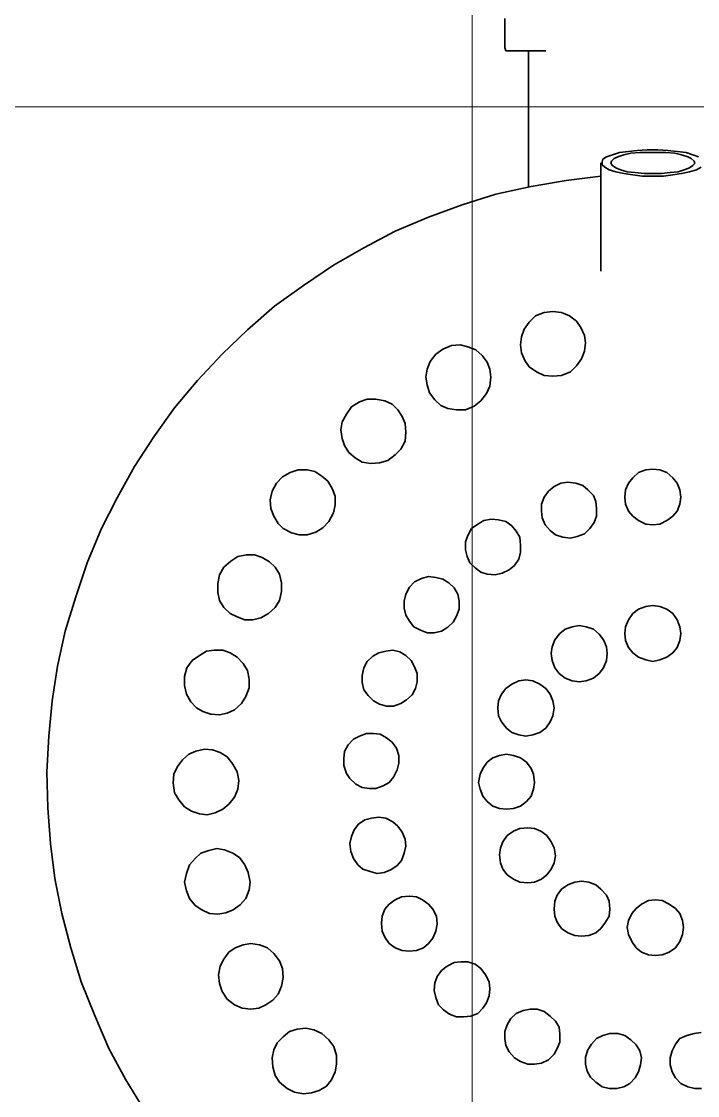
# Model space of a CAD drawing. Extents: x 3377 to 3790, y 1673 to 1846.
# Drawn here: x 3558.5213 to 3558.594, y 1691.1385 to 1691.254 of the extents above; entities that cross this region are included whole.
import ezdxf

# ---------------------------------------------------------------- set-up
doc = ezdxf.new("R2010")
doc.units = 0
doc.header["$LTSCALE"] = 2
doc.layers.add('. hachura', color=8, linetype='Continuous', lineweight=0)
doc.layers.add('A-PARED', color=4, linetype='Continuous')
doc.layers.add('Layer 1', color=7, linetype='Continuous')

# ---------------------------------------------------------------- blocks, each defined once
blk = doc.blocks.new('A$C65ee73db')
at = {"layer": 'Layer 1', "color": 8, "lineweight": 35}
for points in [[(0.00846, 0.40421), (0.01042, 0.40742)], [(0.02579, 0.40515), (0.02661, 0.40554)], [(0.02661, 0.40554), (0.02755, 0.4057)], [(0.02755, 0.4057), (0.02841, 0.40562)], [(0.02841, 0.40562), (0.02924, 0.40535)], [(0.02453, 0.40374), (0.025, 0.40448)], [(0.025, 0.40448), (0.02579, 0.40515)], [(0.02924, 0.40535), (0.03002, 0.40488)], [(0.03002, 0.40488), (0.03057, 0.40421)], [(0.05841, 0.40393), (0.05899, 0.40448)], [(0.05899, 0.40448), (0.05966, 0.40495)], [(0.05966, 0.40495), (0.06041, 0.40515)], [(0.06041, 0.40515), (0.06123, 0.40515)], [(0.06123, 0.40515), (0.06201, 0.40495)], [(0.06201, 0.40495), (0.06264, 0.4046)], [(0.06264, 0.4046), (0.06323, 0.40401)], [(0.06754, 0.40401), (0.06813, 0.4046)], [(0.06813, 0.4046), (0.06887, 0.40495)], [(0.06887, 0.40495), (0.06962, 0.40515)], [(0.06962, 0.40515), (0.07036, 0.40515)], [(0.00665, 0.40084), (0.00846, 0.40421)], [(0.02426, 0.4028), (0.02453, 0.40374)], [(0.03057, 0.40421), (0.03096, 0.40335)], [(0.03096, 0.40335), (0.03112, 0.40252)], [(0.05786, 0.40252), (0.05805, 0.40327)], [(0.05805, 0.40327), (0.05841, 0.40393)], [(0.06323, 0.40401), (0.06358, 0.40335)], [(0.06358, 0.40335), (0.06378, 0.4026)], [(0.06699, 0.4026), (0.06719, 0.40335)], [(0.06719, 0.40335), (0.06754, 0.40401)], [(0.02418, 0.40186), (0.02426, 0.4028)], [(0.03112, 0.40252), (0.03112, 0.40158)], [(0.05025, 0.40186), (0.05088, 0.40225)], [(0.05088, 0.40225), (0.05166, 0.40252)], [(0.05166, 0.40252), (0.05241, 0.40252)], [(0.05241, 0.40252), (0.05315, 0.40241)], [(0.05315, 0.40241), (0.0539, 0.40205)], [(0.0539, 0.40205), (0.05449, 0.40146)], [(0.05786, 0.40178), (0.05786, 0.40252)], [(0.06378, 0.4026), (0.06389, 0.40186)], [(0.06699, 0.40186), (0.06699, 0.4026)], [(0.00509, 0.39723), (0.00665, 0.40084)], [(0.02438, 0.40099), (0.02418, 0.40186)], [(0.02473, 0.40025), (0.02438, 0.40099)], [(0.03112, 0.40158), (0.03084, 0.40064)], [(0.04931, 0.40052), (0.04966, 0.40119)], [(0.04966, 0.40119), (0.05025, 0.40186)], [(0.05449, 0.40146), (0.05484, 0.40084)], [(0.05484, 0.40084), (0.05511, 0.40017)], [(0.05813, 0.40099), (0.05786, 0.40178)], [(0.05852, 0.40037), (0.05813, 0.40099)], [(0.0637, 0.40111), (0.06331, 0.40044)], [(0.06389, 0.40186), (0.0637, 0.40111)], [(0.06719, 0.40111), (0.06699, 0.40186)], [(0.06754, 0.40037), (0.06719, 0.40111)], [(0.02539, 0.39958), (0.02473, 0.40025)], [(0.0303, 0.3999), (0.02955, 0.39923)], [(0.03084, 0.40064), (0.0303, 0.3999)], [(0.04919, 0.39978), (0.04931, 0.40052)], [(0.04919, 0.39903), (0.04919, 0.39978)], [(0.05511, 0.40017), (0.05511, 0.39931)], [(0.05907, 0.39978), (0.05852, 0.40037)], [(0.05974, 0.39943), (0.05907, 0.39978)], [(0.06276, 0.3999), (0.06209, 0.39943)], [(0.06331, 0.40044), (0.06276, 0.3999)], [(0.06801, 0.39978), (0.06754, 0.40037)], [(0.06876, 0.39943), (0.06801, 0.39978)], [(0.02606, 0.39903), (0.02539, 0.39958)], [(0.02688, 0.39876), (0.02606, 0.39903)], [(0.02783, 0.39864), (0.02688, 0.39876)], [(0.02869, 0.39884), (0.02783, 0.39864)], [(0.02955, 0.39923), (0.02869, 0.39884)], [(0.04947, 0.39829), (0.04919, 0.39903)], [(0.05503, 0.39856), (0.05464, 0.3979)], [(0.05511, 0.39931), (0.05503, 0.39856)], [(0.06048, 0.39923), (0.05974, 0.39943)], [(0.06135, 0.39923), (0.06048, 0.39923)], [(0.06209, 0.39943), (0.06135, 0.39923)], [(0.06954, 0.39923), (0.06876, 0.39943)], [(0.07029, 0.39911), (0.06954, 0.39923)], [(0.04327, 0.39715), (0.04402, 0.39743)], [(0.04402, 0.39743), (0.04476, 0.39743)], [(0.04476, 0.39743), (0.04555, 0.39735)], [(0.04555, 0.39735), (0.04629, 0.39707)], [(0.04986, 0.39762), (0.04947, 0.39829)], [(0.05041, 0.39707), (0.04986, 0.39762)], [(0.05409, 0.39735), (0.05343, 0.39688)], [(0.05464, 0.3979), (0.05409, 0.39735)], [(0.00368, 0.39366), (0.00509, 0.39723)], [(0.02014, 0.39613), (0.02096, 0.39649)], [(0.02096, 0.39649), (0.02191, 0.3966)], [(0.02191, 0.3966), (0.02277, 0.39649)], [(0.02277, 0.39649), (0.02351, 0.39613)], [(0.04206, 0.39613), (0.04261, 0.39668)], [(0.04261, 0.39668), (0.04327, 0.39715)], [(0.04629, 0.39707), (0.04684, 0.39649)], [(0.04684, 0.39649), (0.04723, 0.39594)], [(0.05119, 0.39676), (0.05041, 0.39707)], [(0.05194, 0.3966), (0.05119, 0.39676)], [(0.05268, 0.3966), (0.05194, 0.3966)], [(0.05343, 0.39688), (0.05268, 0.3966)], [(0.01881, 0.39472), (0.01936, 0.39554)], [(0.01936, 0.39554), (0.02014, 0.39613)], [(0.02351, 0.39613), (0.02426, 0.39566)], [(0.02426, 0.39566), (0.02485, 0.395)], [(0.04159, 0.3946), (0.04178, 0.39535)], [(0.04178, 0.39535), (0.04206, 0.39613)], [(0.04723, 0.39594), (0.04751, 0.39519)], [(0.04751, 0.39519), (0.04759, 0.39441)], [(0.01842, 0.39292), (0.01853, 0.39386)], [(0.01853, 0.39386), (0.01881, 0.39472)], [(0.02485, 0.395), (0.0252, 0.39413)], [(0.0252, 0.39413), (0.02539, 0.39319)], [(0.04167, 0.39378), (0.04159, 0.3946)], [(0.04759, 0.39441), (0.04751, 0.39366)], [(0.00254, 0.39002), (0.00368, 0.39366)], [(0.01861, 0.39198), (0.01842, 0.39292)], [(0.02539, 0.39319), (0.02532, 0.39225)], [(0.04194, 0.39311), (0.04167, 0.39378)], [(0.04241, 0.39245), (0.04194, 0.39311)], [(0.04711, 0.39292), (0.04664, 0.39225)], [(0.04751, 0.39366), (0.04711, 0.39292)], [(0.019, 0.39123), (0.01861, 0.39198)], [(0.02532, 0.39225), (0.025, 0.39143)], [(0.043, 0.39198), (0.04241, 0.39245)], [(0.04374, 0.39158), (0.043, 0.39198)], [(0.04449, 0.39151), (0.04374, 0.39158)], [(0.04602, 0.39178), (0.04523, 0.39151)], [(0.04664, 0.39225), (0.04602, 0.39178)], [(0.01955, 0.39049), (0.019, 0.39123)], [(0.02022, 0.39002), (0.01955, 0.39049)], [(0.02438, 0.39064), (0.02371, 0.39002)], [(0.025, 0.39143), (0.02438, 0.39064)], [(0.04523, 0.39151), (0.04449, 0.39151)], [(0.06331, 0.39002), (0.06389, 0.39049)], [(0.06389, 0.39049), (0.06464, 0.39076)], [(0.06464, 0.39076), (0.06538, 0.39084)], [(0.06538, 0.39084), (0.06613, 0.39076)], [(0.06613, 0.39076), (0.06687, 0.39049)], [(0.06687, 0.39049), (0.06754, 0.39002)], [(0.0016, 0.38633), (0.00254, 0.39002)], [(0.02108, 0.3897), (0.02022, 0.39002)], [(0.02191, 0.38955), (0.02108, 0.3897)], [(0.02285, 0.3897), (0.02191, 0.38955)], [(0.02371, 0.39002), (0.02285, 0.3897)], [(0.03629, 0.38888), (0.03676, 0.38955)], [(0.03676, 0.38955), (0.03743, 0.39002)], [(0.03743, 0.39002), (0.03818, 0.39029)], [(0.03818, 0.39029), (0.03896, 0.39037)], [(0.03896, 0.39037), (0.0397, 0.39029)], [(0.0397, 0.39029), (0.04045, 0.39002)], [(0.04045, 0.39002), (0.041, 0.38955)], [(0.041, 0.38955), (0.04147, 0.38896)], [(0.06248, 0.3886), (0.06284, 0.38935)], [(0.06284, 0.38935), (0.06331, 0.39002)], [(0.06754, 0.39002), (0.06801, 0.38935)], [(0.06801, 0.38935), (0.06829, 0.3886)], [(0.03594, 0.38735), (0.03602, 0.38821)], [(0.03602, 0.38821), (0.03629, 0.38888)], [(0.04147, 0.38896), (0.04178, 0.38821)], [(0.04178, 0.38821), (0.04194, 0.38747)], [(0.05531, 0.38794), (0.05597, 0.38841)], [(0.05597, 0.38841), (0.05672, 0.38868)], [(0.05672, 0.38868), (0.05746, 0.38876)], [(0.05746, 0.38876), (0.05825, 0.38868)], [(0.05825, 0.38868), (0.05899, 0.38841)], [(0.05899, 0.38841), (0.05954, 0.38794)], [(0.06237, 0.38782), (0.06248, 0.3886)], [(0.06829, 0.3886), (0.0684, 0.38782)], [(0.03602, 0.38661), (0.03594, 0.38735)], [(0.04194, 0.38747), (0.04186, 0.38661)], [(0.05456, 0.38661), (0.05484, 0.38727)], [(0.05484, 0.38727), (0.05531, 0.38794)], [(0.05954, 0.38794), (0.06001, 0.38727)], [(0.06001, 0.38727), (0.06041, 0.38661)], [(0.06248, 0.38708), (0.06237, 0.38782)], [(0.06284, 0.38633), (0.06248, 0.38708)], [(0.06829, 0.38708), (0.06801, 0.38633)], [(0.0684, 0.38782), (0.06829, 0.38708)], [(0.00085, 0.38257), (0.0016, 0.38633)], [(0.01591, 0.38547), (0.01665, 0.38594)], [(0.01665, 0.38594), (0.01747, 0.38633)], [(0.01747, 0.38633), (0.01834, 0.38641)], [(0.01834, 0.38641), (0.0192, 0.38625)], [(0.0192, 0.38625), (0.02002, 0.38594)], [(0.02002, 0.38594), (0.02077, 0.38539)], [(0.03629, 0.38586), (0.03602, 0.38661)], [(0.03676, 0.38531), (0.03629, 0.38586)], [(0.04147, 0.38586), (0.041, 0.38531)], [(0.04186, 0.38661), (0.04147, 0.38586)], [(0.05449, 0.38586), (0.05456, 0.38661)], [(0.05456, 0.385), (0.05449, 0.38586)], [(0.06041, 0.38661), (0.06048, 0.38586)], [(0.06048, 0.38586), (0.06041, 0.385)], [(0.06331, 0.38578), (0.06284, 0.38633)], [(0.06389, 0.38531), (0.06331, 0.38578)], [(0.06754, 0.38578), (0.06687, 0.38531)], [(0.06801, 0.38633), (0.06754, 0.38578)], [(0.01497, 0.3839), (0.01532, 0.38472)], [(0.01532, 0.38472), (0.01591, 0.38547)], [(0.02077, 0.38539), (0.02136, 0.38472)], [(0.02136, 0.38472), (0.02171, 0.38378)], [(0.03743, 0.38484), (0.03676, 0.38531)], [(0.0381, 0.38453), (0.03743, 0.38484)], [(0.04037, 0.38484), (0.0397, 0.38453)], [(0.041, 0.38531), (0.04037, 0.38484)], [(0.05484, 0.38437), (0.05456, 0.385)], [(0.06041, 0.385), (0.06013, 0.38437)], [(0.06464, 0.38492), (0.06389, 0.38531)], [(0.06538, 0.38484), (0.06464, 0.38492)], [(0.06613, 0.38492), (0.06538, 0.38484)], [(0.06687, 0.38531), (0.06613, 0.38492)], [(0.01477, 0.38296), (0.01497, 0.3839)], [(0.02171, 0.38378), (0.02183, 0.38296)], [(0.03896, 0.38445), (0.0381, 0.38453)], [(0.0397, 0.38453), (0.03896, 0.38445)], [(0.05531, 0.3837), (0.05484, 0.38437)], [(0.05597, 0.38323), (0.05531, 0.3837)], [(0.05954, 0.3837), (0.05899, 0.38323)], [(0.06013, 0.38437), (0.05954, 0.3837)], [(0.00038, 0.3788), (0.00085, 0.38257)], [(0.01497, 0.38202), (0.01477, 0.38296)], [(0.02183, 0.38296), (0.02163, 0.3819)], [(0.04947, 0.38217), (0.05013, 0.38265)], [(0.05013, 0.38265), (0.0508, 0.38296)], [(0.0508, 0.38296), (0.05166, 0.38304)], [(0.05166, 0.38304), (0.05241, 0.38296)], [(0.05241, 0.38296), (0.05315, 0.38265)], [(0.05315, 0.38265), (0.0537, 0.38217)], [(0.05672, 0.38296), (0.05597, 0.38323)], [(0.05746, 0.38284), (0.05672, 0.38296)], [(0.05825, 0.38296), (0.05746, 0.38284)], [(0.05899, 0.38323), (0.05825, 0.38296)], [(0.01532, 0.38108), (0.01497, 0.38202)], [(0.02163, 0.3819), (0.02124, 0.38108)], [(0.03339, 0.38108), (0.03394, 0.38155)], [(0.03394, 0.38155), (0.03473, 0.38182)], [(0.03473, 0.38182), (0.03547, 0.38202)], [(0.03547, 0.38202), (0.03622, 0.3819)], [(0.03622, 0.3819), (0.03696, 0.38163)], [(0.03696, 0.38163), (0.03763, 0.38116)], [(0.03763, 0.38116), (0.0381, 0.38061)], [(0.04872, 0.38088), (0.049, 0.38155)], [(0.049, 0.38155), (0.04947, 0.38217)], [(0.0537, 0.38217), (0.05417, 0.38155)], [(0.05417, 0.38155), (0.05449, 0.38088)], [(0.01591, 0.38041), (0.01532, 0.38108)], [(0.01653, 0.37982), (0.01591, 0.38041)], [(0.02069, 0.38029), (0.01995, 0.37982)], [(0.02124, 0.38108), (0.02069, 0.38029)], [(0.03265, 0.37967), (0.03292, 0.38041)], [(0.03292, 0.38041), (0.03339, 0.38108)], [(0.0381, 0.38061), (0.03837, 0.37982)], [(0.04864, 0.38002), (0.04872, 0.38088)], [(0.04872, 0.37927), (0.04864, 0.38002)], [(0.05449, 0.38088), (0.05464, 0.38014)], [(0.05464, 0.38014), (0.05449, 0.37927)], [(0.0174, 0.37955), (0.01653, 0.37982)], [(0.01826, 0.37935), (0.0174, 0.37955)], [(0.01908, 0.37947), (0.01826, 0.37935)], [(0.01995, 0.37982), (0.01908, 0.37947)], [(0.03253, 0.3788), (0.03265, 0.37967)], [(0.03837, 0.37982), (0.03857, 0.37908)], [(0.03857, 0.37908), (0.03849, 0.37833)], [(0.049, 0.37861), (0.04872, 0.37927)], [(0.05449, 0.37927), (0.05417, 0.37861)], [(0.00007, 0.37496), (0.00038, 0.3788)], [(0.03273, 0.37806), (0.03253, 0.3788)], [(0.033, 0.37731), (0.03273, 0.37806)], [(0.03849, 0.37833), (0.03818, 0.37759)], [(0.04947, 0.37794), (0.049, 0.37861)], [(0.05013, 0.37747), (0.04947, 0.37794)], [(0.0537, 0.37794), (0.05307, 0.37747)], [(0.05417, 0.37861), (0.0537, 0.37794)], [(0.03347, 0.37673), (0.033, 0.37731)], [(0.03414, 0.37626), (0.03347, 0.37673)], [(0.03771, 0.37692), (0.03716, 0.37645)], [(0.03818, 0.37759), (0.03771, 0.37692)], [(0.0508, 0.3772), (0.05013, 0.37747)], [(0.05166, 0.37712), (0.0508, 0.3772)], [(0.05241, 0.3772), (0.05166, 0.37712)], [(0.05307, 0.37747), (0.05241, 0.3772)], [(0.01551, 0.37531), (0.01638, 0.37559)], [(0.01638, 0.37559), (0.0172, 0.37571)], [(0.0172, 0.37571), (0.01806, 0.37551)], [(0.01806, 0.37551), (0.01889, 0.37512)], [(0.03488, 0.37606), (0.03414, 0.37626)], [(0.03567, 0.37598), (0.03488, 0.37606)], [(0.03641, 0.37606), (0.03567, 0.37598)], [(0.03716, 0.37645), (0.03641, 0.37606)], [(-0.00001, 0.37108), (0.00007, 0.37496)], [(0.01418, 0.3741), (0.01477, 0.37484)], [(0.01477, 0.37484), (0.01551, 0.37531)], [(0.01889, 0.37512), (0.01955, 0.37457)], [(0.01955, 0.37457), (0.02014, 0.37382)], [(0.04684, 0.37371), (0.04731, 0.37429)], [(0.04731, 0.37429), (0.0479, 0.37477)], [(0.0479, 0.37477), (0.04864, 0.37504)], [(0.04864, 0.37504), (0.04939, 0.37512)], [(0.04939, 0.37512), (0.05013, 0.37504)], [(0.05013, 0.37504), (0.05088, 0.37477)], [(0.05088, 0.37477), (0.05155, 0.37429)], [(0.05155, 0.37429), (0.05202, 0.37371)], [(0.01355, 0.37229), (0.01371, 0.37335)], [(0.01371, 0.37335), (0.01418, 0.3741)], [(0.02014, 0.37382), (0.02049, 0.37296)], [(0.04657, 0.37296), (0.04684, 0.37371)], [(0.05202, 0.37371), (0.05229, 0.37296)], [(0.01363, 0.37135), (0.01355, 0.37229)], [(0.02061, 0.37202), (0.02042, 0.37108)], [(0.02049, 0.37296), (0.02061, 0.37202)], [(0.03253, 0.37182), (0.0332, 0.37241)], [(0.0332, 0.37241), (0.03386, 0.37277)], [(0.03386, 0.37277), (0.03461, 0.37288)], [(0.03461, 0.37288), (0.03535, 0.37288)], [(0.03535, 0.37288), (0.03614, 0.37261)], [(0.03614, 0.37261), (0.03676, 0.37222)], [(0.03676, 0.37222), (0.03723, 0.37167)], [(0.04637, 0.37222), (0.04657, 0.37296)], [(0.04657, 0.37135), (0.04637, 0.37222)], [(0.05229, 0.37296), (0.05241, 0.37222)], [(0.05241, 0.37222), (0.05229, 0.37135)], [(0.00019, 0.36724), (-0.00001, 0.37108)], [(0.01403, 0.37053), (0.01363, 0.37135)], [(0.02042, 0.37108), (0.01995, 0.37026)], [(0.0319, 0.37041), (0.03218, 0.37128)], [(0.03218, 0.37128), (0.03253, 0.37182)], [(0.03723, 0.37167), (0.03763, 0.37088)], [(0.03763, 0.37088), (0.03782, 0.37014)], [(0.04684, 0.37073), (0.04657, 0.37135)], [(0.05229, 0.37135), (0.05202, 0.37073)], [(0.01457, 0.36979), (0.01403, 0.37053)], [(0.01524, 0.3692), (0.01457, 0.36979)], [(0.01995, 0.37026), (0.01936, 0.36947)], [(0.0319, 0.36967), (0.0319, 0.37041)], [(0.03198, 0.36892), (0.0319, 0.36967)], [(0.03782, 0.37014), (0.03782, 0.36932)], [(0.04731, 0.37006), (0.04684, 0.37073)], [(0.0479, 0.36959), (0.04731, 0.37006)], [(0.05155, 0.37006), (0.05088, 0.36959)], [(0.05202, 0.37073), (0.05155, 0.37006)], [(0.01599, 0.36885), (0.01524, 0.3692)], [(0.01693, 0.36865), (0.01599, 0.36885)], [(0.01779, 0.36873), (0.01693, 0.36865)], [(0.01861, 0.369), (0.01779, 0.36873)], [(0.01936, 0.36947), (0.01861, 0.369)], [(0.03237, 0.36818), (0.03198, 0.36892)], [(0.03755, 0.36853), (0.03708, 0.3679)], [(0.03782, 0.36932), (0.03755, 0.36853)], [(0.04864, 0.36932), (0.0479, 0.36959)], [(0.04939, 0.3692), (0.04864, 0.36932)], [(0.05013, 0.36932), (0.04939, 0.3692)], [(0.05088, 0.36959), (0.05013, 0.36932)], [(0.03292, 0.36759), (0.03237, 0.36818)], [(0.03359, 0.36724), (0.03292, 0.36759)], [(0.03649, 0.36743), (0.03582, 0.36704)], [(0.03708, 0.3679), (0.03649, 0.36743)], [(0.00054, 0.36347), (0.00019, 0.36724)], [(0.03433, 0.36696), (0.03359, 0.36724)], [(0.03508, 0.36696), (0.03433, 0.36696)], [(0.03582, 0.36704), (0.03508, 0.36696)], [(0.04884, 0.36571), (0.04939, 0.36638)], [(0.04939, 0.36638), (0.04994, 0.36685)], [(0.04994, 0.36685), (0.05072, 0.36712)], [(0.05072, 0.36712), (0.05147, 0.36724)], [(0.05147, 0.36724), (0.05221, 0.36712)], [(0.05221, 0.36712), (0.05296, 0.36685)], [(0.05296, 0.36685), (0.05362, 0.36638)], [(0.05362, 0.36638), (0.05409, 0.36571)], [(0.04845, 0.36422), (0.04853, 0.36508)], [(0.04853, 0.36508), (0.04884, 0.36571)], [(0.05409, 0.36571), (0.05437, 0.36508)], [(0.05437, 0.36508), (0.05449, 0.36422)], [(0.01544, 0.36355), (0.01606, 0.36422)], [(0.01606, 0.36422), (0.01673, 0.36461)], [(0.01673, 0.36461), (0.01759, 0.36489)], [(0.01759, 0.36489), (0.01853, 0.36496)], [(0.01853, 0.36496), (0.01936, 0.36477)], [(0.01936, 0.36477), (0.02014, 0.36441)], [(0.02014, 0.36441), (0.02089, 0.36375)], [(0.03508, 0.36347), (0.03574, 0.36383)], [(0.03574, 0.36383), (0.03649, 0.36402)], [(0.03649, 0.36402), (0.03723, 0.36402)], [(0.03723, 0.36402), (0.03802, 0.36375)], [(0.04853, 0.36347), (0.04845, 0.36422)], [(0.05449, 0.36422), (0.05437, 0.36347)], [(0.00113, 0.35971), (0.00054, 0.36347)], [(0.01477, 0.36179), (0.01497, 0.36273)], [(0.01497, 0.36273), (0.01544, 0.36355)], [(0.02089, 0.36375), (0.02136, 0.363)], [(0.02136, 0.363), (0.02171, 0.36206)], [(0.03406, 0.36226), (0.03453, 0.36289)], [(0.03453, 0.36289), (0.03508, 0.36347)], [(0.03802, 0.36375), (0.03865, 0.36336)], [(0.03865, 0.36336), (0.03923, 0.36281)], [(0.03923, 0.36281), (0.03959, 0.36214)], [(0.04884, 0.36273), (0.04853, 0.36347)], [(0.04931, 0.36214), (0.04884, 0.36273)], [(0.05409, 0.36273), (0.05362, 0.36214)], [(0.05437, 0.36347), (0.05409, 0.36273)], [(0.01477, 0.36085), (0.01477, 0.36179)], [(0.02171, 0.36206), (0.02171, 0.36112)], [(0.03386, 0.36147), (0.03406, 0.36226)], [(0.03959, 0.36214), (0.03978, 0.3614)], [(0.04994, 0.36167), (0.04931, 0.36214)], [(0.05072, 0.36132), (0.04994, 0.36167)], [(0.05296, 0.36167), (0.05221, 0.36132)], [(0.05362, 0.36214), (0.05296, 0.36167)], [(0.01504, 0.35991), (0.01477, 0.36085)], [(0.02171, 0.36112), (0.02155, 0.36018)], [(0.03386, 0.36073), (0.03386, 0.36147)], [(0.03406, 0.35991), (0.03386, 0.36073)], [(0.03978, 0.36053), (0.03951, 0.35979)], [(0.03978, 0.3614), (0.03978, 0.36053)], [(0.05147, 0.3612), (0.05072, 0.36132)], [(0.05221, 0.36132), (0.05147, 0.3612)], [(0.05456, 0.35991), (0.05503, 0.36053)], [(0.05503, 0.36053), (0.0557, 0.361)], [(0.0557, 0.361), (0.05645, 0.36132)], [(0.05645, 0.36132), (0.05719, 0.3614)], [(0.05719, 0.3614), (0.05794, 0.36132)], [(0.05794, 0.36132), (0.05872, 0.361)], [(0.05872, 0.361), (0.05935, 0.36053)], [(0.05935, 0.36053), (0.05982, 0.35991)], [(0.00195, 0.35595), (0.00113, 0.35971)], [(0.01559, 0.35912), (0.01504, 0.35991)], [(0.02108, 0.35944), (0.02042, 0.35877)], [(0.02155, 0.36018), (0.02108, 0.35944)], [(0.03441, 0.35924), (0.03406, 0.35991)], [(0.035, 0.35865), (0.03441, 0.35924)], [(0.03951, 0.35979), (0.03912, 0.35912)], [(0.05429, 0.35912), (0.05456, 0.35991)], [(0.05982, 0.35991), (0.06013, 0.35912)], [(0.06437, 0.35904), (0.06511, 0.35924)], [(0.06511, 0.35924), (0.06585, 0.35904)], [(0.01638, 0.35857), (0.01559, 0.35912)], [(0.01712, 0.3581), (0.01638, 0.35857)], [(0.01795, 0.35802), (0.01712, 0.3581)], [(0.01967, 0.3583), (0.01889, 0.35802)], [(0.02042, 0.35877), (0.01967, 0.3583)], [(0.03567, 0.3583), (0.035, 0.35865)], [(0.03641, 0.3581), (0.03567, 0.3583)], [(0.03716, 0.35802), (0.03641, 0.3581)], [(0.0379, 0.35818), (0.03716, 0.35802)], [(0.03857, 0.35857), (0.0379, 0.35818)], [(0.03912, 0.35912), (0.03857, 0.35857)], [(0.05417, 0.35838), (0.05429, 0.35912)], [(0.05429, 0.35763), (0.05417, 0.35838)], [(0.06013, 0.35912), (0.06021, 0.35838)], [(0.06021, 0.35838), (0.06013, 0.35763)], [(0.06248, 0.35771), (0.06295, 0.3583)], [(0.06295, 0.3583), (0.06358, 0.35877)], [(0.06358, 0.35877), (0.06437, 0.35904)], [(0.06585, 0.35904), (0.0666, 0.35877)], [(0.0666, 0.35877), (0.06727, 0.3583)], [(0.06727, 0.3583), (0.06774, 0.35771)], [(0.01889, 0.35802), (0.01795, 0.35802)], [(0.05456, 0.35689), (0.05429, 0.35763)], [(0.06013, 0.35763), (0.05982, 0.35689)], [(0.06209, 0.35622), (0.06217, 0.35697)], [(0.06217, 0.35697), (0.06248, 0.35771)], [(0.06774, 0.35771), (0.06801, 0.35697)], [(0.06801, 0.35697), (0.06813, 0.35622)], [(0.00309, 0.35226), (0.00195, 0.35595)], [(0.03943, 0.35548), (0.04006, 0.35583)], [(0.04006, 0.35583), (0.04084, 0.35614)], [(0.04084, 0.35614), (0.04159, 0.35614)], [(0.04159, 0.35614), (0.04241, 0.35595)], [(0.04241, 0.35595), (0.04308, 0.35555)], [(0.05511, 0.35622), (0.05456, 0.35689)], [(0.0557, 0.35575), (0.05511, 0.35622)], [(0.05645, 0.35548), (0.0557, 0.35575)], [(0.05872, 0.35575), (0.05794, 0.35548)], [(0.05935, 0.3563), (0.05872, 0.35575)], [(0.05982, 0.35689), (0.05935, 0.3563)], [(0.06217, 0.35548), (0.06209, 0.35622)], [(0.06813, 0.35622), (0.06801, 0.35548)], [(0.02042, 0.35442), (0.02124, 0.35473)], [(0.02124, 0.35473), (0.0221, 0.35473)], [(0.0221, 0.35473), (0.02296, 0.35453)], [(0.03857, 0.35426), (0.03896, 0.35489)], [(0.03896, 0.35489), (0.03943, 0.35548)], [(0.04308, 0.35555), (0.04366, 0.35501)], [(0.04366, 0.35501), (0.04402, 0.35434)], [(0.05719, 0.35536), (0.05645, 0.35548)], [(0.05794, 0.35548), (0.05719, 0.35536)], [(0.06248, 0.35473), (0.06217, 0.35548)], [(0.06295, 0.35406), (0.06248, 0.35473)], [(0.06774, 0.35473), (0.06727, 0.35406)], [(0.06801, 0.35548), (0.06774, 0.35473)], [(0.019, 0.3534), (0.01967, 0.35406)], [(0.01967, 0.35406), (0.02042, 0.35442)], [(0.02296, 0.35453), (0.02379, 0.35406)], [(0.02379, 0.35406), (0.02453, 0.3534)], [(0.03837, 0.35348), (0.03857, 0.35426)], [(0.03837, 0.35273), (0.03837, 0.35348)], [(0.04402, 0.35434), (0.04429, 0.35359)], [(0.04429, 0.35359), (0.04429, 0.35273)], [(0.06358, 0.35359), (0.06295, 0.35406)], [(0.06437, 0.35332), (0.06358, 0.35359)], [(0.0666, 0.35359), (0.06585, 0.35332)], [(0.06727, 0.35406), (0.0666, 0.35359)], [(0.01834, 0.35179), (0.01853, 0.35265)], [(0.01853, 0.35265), (0.019, 0.3534)], [(0.02453, 0.3534), (0.025, 0.35265)], [(0.025, 0.35265), (0.0252, 0.35171)], [(0.03857, 0.35199), (0.03837, 0.35273)], [(0.04429, 0.35273), (0.04414, 0.35199)], [(0.06511, 0.3532), (0.06437, 0.35332)], [(0.06585, 0.35332), (0.06511, 0.3532)], [(0.0043, 0.34862), (0.00309, 0.35226)], [(0.01834, 0.35085), (0.01834, 0.35179)], [(0.0252, 0.35171), (0.0252, 0.35077)], [(0.03896, 0.35124), (0.03857, 0.35199)], [(0.03951, 0.35065), (0.03896, 0.35124)], [(0.04374, 0.35132), (0.04319, 0.35077)], [(0.04414, 0.35199), (0.04374, 0.35132)], [(0.01853, 0.34991), (0.01834, 0.35085)], [(0.0252, 0.35077), (0.025, 0.34983)], [(0.04025, 0.3503), (0.03951, 0.35065)], [(0.041, 0.3501), (0.04025, 0.3503)], [(0.04178, 0.35018), (0.041, 0.3501)], [(0.04253, 0.35038), (0.04178, 0.35018)], [(0.04319, 0.35077), (0.04253, 0.35038)], [(0.019, 0.34909), (0.01853, 0.34991)], [(0.01975, 0.34842), (0.019, 0.34909)], [(0.02453, 0.34909), (0.02391, 0.3485)], [(0.025, 0.34983), (0.02453, 0.34909)], [(0.04543, 0.34862), (0.04602, 0.34916)], [(0.04602, 0.34916), (0.04664, 0.34963)], [(0.04664, 0.34963), (0.04731, 0.34983)], [(0.04731, 0.34983), (0.04817, 0.34991)], [(0.04817, 0.34991), (0.04892, 0.34971)], [(0.04892, 0.34971), (0.04966, 0.34936)], [(0.04966, 0.34936), (0.05025, 0.34889)], [(0.05025, 0.34889), (0.05072, 0.34822)], [(0.00583, 0.34501), (0.0043, 0.34862)], [(0.02049, 0.34795), (0.01975, 0.34842)], [(0.02144, 0.34775), (0.02049, 0.34795)], [(0.0223, 0.34775), (0.02144, 0.34775)], [(0.02312, 0.34803), (0.0223, 0.34775)], [(0.02391, 0.3485), (0.02312, 0.34803)], [(0.04496, 0.3472), (0.04515, 0.34795)], [(0.04515, 0.34795), (0.04543, 0.34862)], [(0.05072, 0.34822), (0.05088, 0.34748)], [(0.04496, 0.34634), (0.04496, 0.3472)], [(0.05088, 0.34673), (0.0508, 0.34587)], [(0.05088, 0.34748), (0.05088, 0.34673)], [(0.02539, 0.34493), (0.02626, 0.3454)], [(0.02626, 0.3454), (0.02708, 0.3456)], [(0.02708, 0.3456), (0.02794, 0.3456)], [(0.02794, 0.3456), (0.02888, 0.34532)], [(0.04523, 0.34567), (0.04496, 0.34634)], [(0.04562, 0.34493), (0.04523, 0.34567)], [(0.0508, 0.34587), (0.05041, 0.3452)], [(0.05409, 0.34513), (0.05464, 0.3456)], [(0.05464, 0.3456), (0.05543, 0.34587)], [(0.05543, 0.34587), (0.05625, 0.34595)], [(0.05625, 0.34595), (0.05699, 0.34579)], [(0.05699, 0.34579), (0.05778, 0.34548)], [(0.05778, 0.34548), (0.05833, 0.34493)], [(0.00752, 0.34164), (0.00583, 0.34501)], [(0.02438, 0.3436), (0.02485, 0.34438)], [(0.02485, 0.34438), (0.02539, 0.34493)], [(0.02888, 0.34532), (0.02963, 0.34485)], [(0.02963, 0.34485), (0.0303, 0.34418)], [(0.04629, 0.34446), (0.04562, 0.34493)], [(0.04696, 0.34407), (0.04629, 0.34446)], [(0.04994, 0.34465), (0.04931, 0.34418)], [(0.05041, 0.3452), (0.04994, 0.34465)], [(0.05323, 0.34379), (0.05354, 0.34454)], [(0.05354, 0.34454), (0.05409, 0.34513)], [(0.05833, 0.34493), (0.0588, 0.34426)], [(0.0588, 0.34426), (0.05907, 0.3436)], [(0.06358, 0.34407), (0.06437, 0.34446)], [(0.06437, 0.34446), (0.06511, 0.34454)], [(0.06511, 0.34454), (0.06585, 0.34446)], [(0.06585, 0.34446), (0.0666, 0.34407)], [(0.02406, 0.34277), (0.02438, 0.3436)], [(0.0303, 0.34418), (0.03077, 0.34324)], [(0.03077, 0.34324), (0.03096, 0.34238)], [(0.04778, 0.34391), (0.04696, 0.34407)], [(0.04853, 0.34399), (0.04778, 0.34391)], [(0.04931, 0.34418), (0.04853, 0.34399)], [(0.05315, 0.34305), (0.05323, 0.34379)], [(0.05315, 0.3423), (0.05315, 0.34305)], [(0.05907, 0.3436), (0.05907, 0.34277)], [(0.06217, 0.3423), (0.06248, 0.34305)], [(0.06248, 0.34305), (0.06295, 0.3436)], [(0.06295, 0.3436), (0.06358, 0.34407)], [(0.0666, 0.34407), (0.06727, 0.3436)], [(0.06727, 0.3436), (0.06774, 0.34305)], [(0.06774, 0.34305), (0.06801, 0.3423)], [(0.02398, 0.34183), (0.02406, 0.34277)], [(0.03096, 0.34238), (0.03096, 0.34144)], [(0.05343, 0.34156), (0.05315, 0.3423)], [(0.05899, 0.34203), (0.05872, 0.34136)], [(0.05907, 0.34277), (0.05899, 0.34203)], [(0.06209, 0.34156), (0.06217, 0.3423)], [(0.06801, 0.3423), (0.06813, 0.34156)], [(0.0094, 0.33826), (0.00752, 0.34164)], [(0.02418, 0.34089), (0.02398, 0.34183)], [(0.02465, 0.34003), (0.02418, 0.34089)], [(0.03096, 0.34144), (0.03065, 0.34062)], [(0.0539, 0.34089), (0.05343, 0.34156)], [(0.05449, 0.34042), (0.0539, 0.34089)], [(0.05813, 0.34077), (0.05758, 0.3403)], [(0.05872, 0.34136), (0.05813, 0.34077)], [(0.06217, 0.34077), (0.06209, 0.34156)], [(0.06248, 0.34003), (0.06217, 0.34077)], [(0.06801, 0.34077), (0.06774, 0.34003)], [(0.06813, 0.34156), (0.06801, 0.34077)], [(0.02532, 0.33936), (0.02465, 0.34003)], [(0.03018, 0.33983), (0.02955, 0.33928)], [(0.03065, 0.34062), (0.03018, 0.33983)], [(0.05523, 0.34003), (0.05449, 0.34042)], [(0.05597, 0.33995), (0.05523, 0.34003)], [(0.05684, 0.34003), (0.05597, 0.33995)], [(0.05758, 0.3403), (0.05684, 0.34003)], [(0.06295, 0.33948), (0.06248, 0.34003)], [(0.06774, 0.34003), (0.06727, 0.33948)], [(0.02614, 0.33889), (0.02532, 0.33936)], [(0.027, 0.33862), (0.02614, 0.33889)], [(0.02794, 0.33862), (0.027, 0.33862)], [(0.02877, 0.33881), (0.02794, 0.33862)], [(0.02955, 0.33928), (0.02877, 0.33881)], [(0.06358, 0.33889), (0.06295, 0.33948)], [(0.06437, 0.33862), (0.06358, 0.33889)], [(0.06511, 0.33854), (0.06437, 0.33862)], [(0.06585, 0.33862), (0.06511, 0.33854)], [(0.0666, 0.33889), (0.06585, 0.33862)], [(0.06727, 0.33948), (0.0666, 0.33889)], [(0.01148, 0.33505), (0.0094, 0.33826)], [(0.03245, 0.33674), (0.03312, 0.33732)], [(0.03312, 0.33732), (0.03386, 0.33779)], [(0.03386, 0.33779), (0.0348, 0.33795)], [(0.0348, 0.33795), (0.03574, 0.33787)], [(0.03574, 0.33787), (0.03661, 0.3376)], [(0.03661, 0.3376), (0.03743, 0.33701)], [(0.03198, 0.33599), (0.03245, 0.33674)], [(0.03743, 0.33701), (0.03802, 0.33638)], [(0.03802, 0.33638), (0.03849, 0.33552)], [(0.01371, 0.33195), (0.01148, 0.33505)], [(0.03159, 0.3343), (0.03171, 0.33525)], [(0.03171, 0.33525), (0.03198, 0.33599)], [(0.03849, 0.33552), (0.03857, 0.33458)], [(0.03171, 0.33344), (0.03159, 0.3343)], [(0.03857, 0.33458), (0.03849, 0.33364)], [(0.03218, 0.33262), (0.03171, 0.33344)], [(0.03818, 0.33289), (0.03771, 0.33215)], [(0.03849, 0.33364), (0.03818, 0.33289)], [(0.01618, 0.32901), (0.01371, 0.33195)], [(0.03273, 0.33183), (0.03218, 0.33262)], [(0.03359, 0.33129), (0.03273, 0.33183)], [(0.03708, 0.33156), (0.03629, 0.33121)], [(0.03771, 0.33215), (0.03708, 0.33156)], [(0.04167, 0.33109), (0.04233, 0.33168)], [(0.04233, 0.33168), (0.04308, 0.33203)], [(0.04308, 0.33203), (0.04402, 0.33215)], [(0.04402, 0.33215), (0.04496, 0.33215)], [(0.04496, 0.33215), (0.0459, 0.33176)], [(0.0459, 0.33176), (0.04664, 0.33121)], [(0.03441, 0.33101), (0.03359, 0.33129)], [(0.03535, 0.33101), (0.03441, 0.33101)], [(0.03629, 0.33121), (0.03535, 0.33101)], [(0.04084, 0.32948), (0.04112, 0.33034)], [(0.04112, 0.33034), (0.04167, 0.33109)], [(0.04664, 0.33121), (0.04723, 0.33042)], [(0.04723, 0.33042), (0.04759, 0.3296)], [(0.04072, 0.32866), (0.04084, 0.32948)], [(0.04759, 0.3296), (0.0477, 0.32866)], [(0.01881, 0.32619), (0.01618, 0.32901)], [(0.04084, 0.3278), (0.04072, 0.32866)], [(0.0477, 0.32866), (0.04759, 0.3278)], [(0.05182, 0.32752), (0.0526, 0.32807)], [(0.0526, 0.32807), (0.05343, 0.32846)], [(0.05343, 0.32846), (0.05437, 0.32854)], [(0.05437, 0.32854), (0.05531, 0.32846)], [(0.05531, 0.32846), (0.05625, 0.32807)], [(0.05625, 0.32807), (0.05692, 0.32744)], [(0.04119, 0.32697), (0.04084, 0.3278)], [(0.04178, 0.32619), (0.04119, 0.32697)], [(0.04731, 0.32705), (0.04676, 0.32631)], [(0.04759, 0.3278), (0.04731, 0.32705)], [(0.05135, 0.32686), (0.05182, 0.32752)], [(0.05692, 0.32744), (0.05746, 0.32666)], [(0.02155, 0.32356), (0.01881, 0.32619)], [(0.04253, 0.32564), (0.04178, 0.32619)], [(0.0461, 0.32572), (0.04523, 0.32537)], [(0.04676, 0.32631), (0.0461, 0.32572)], [(0.05088, 0.32517), (0.051, 0.32603)], [(0.051, 0.32603), (0.05135, 0.32686)], [(0.05746, 0.32666), (0.05778, 0.32584)], [(0.05778, 0.32584), (0.05786, 0.32497)], [(0.04347, 0.32525), (0.04253, 0.32564)], [(0.04441, 0.32517), (0.04347, 0.32525)], [(0.04523, 0.32537), (0.04441, 0.32517)], [(0.051, 0.32431), (0.05088, 0.32517)], [(0.05786, 0.32497), (0.05778, 0.32415)], [(0.02445, 0.32101), (0.02155, 0.32356)], [(0.05127, 0.32348), (0.051, 0.32431)], [(0.05182, 0.32274), (0.05127, 0.32348)], [(0.05778, 0.32415), (0.05739, 0.32329)], [(0.05249, 0.32207), (0.05182, 0.32274)], [(0.05692, 0.32262), (0.05617, 0.32207)], [(0.05739, 0.32329), (0.05692, 0.32262)], [(0.05343, 0.32168), (0.05249, 0.32207)], [(0.05437, 0.3216), (0.05343, 0.32168)], [(0.05531, 0.32168), (0.05437, 0.3216)], [(0.05617, 0.32207), (0.05531, 0.32168)], [(0.02755, 0.31878), (0.02445, 0.32101)], [(0.03077, 0.31662), (0.02755, 0.31878)], [(0.03406, 0.31474), (0.03077, 0.31662)], [(0.05954, 0.30561), (0.05954, 0.31725)], [(0.03743, 0.31294), (0.03406, 0.31474)], [(0.041, 0.31145), (0.03743, 0.31294)], [(0.04461, 0.31012), (0.041, 0.31145)], [(0.04825, 0.30898), (0.04461, 0.31012)], [(0.05202, 0.30815), (0.04825, 0.30898)], [(0.05174, 0.29357), (0.05174, 0.30815)], [(0.05578, 0.30749), (0.05202, 0.30815)], [(0.05954, 0.30702), (0.05578, 0.30749)], [(0.05966, 0.3058), (0.05994, 0.30608)], [(0.05994, 0.30608), (0.06041, 0.30635)], [(0.06041, 0.30635), (0.06115, 0.30655)], [(0.06076, 0.30588), (0.06115, 0.30615)], [(0.06115, 0.30655), (0.06201, 0.30674)], [(0.06115, 0.30615), (0.06162, 0.30635)], [(0.06162, 0.30635), (0.06237, 0.30655)], [(0.06201, 0.30674), (0.06295, 0.3069)], [(0.06237, 0.30655), (0.06323, 0.30663)], [(0.06295, 0.3069), (0.06397, 0.30702)], [(0.06323, 0.30663), (0.06417, 0.30674)], [(0.06397, 0.30702), (0.06511, 0.30702)], [(0.06417, 0.30674), (0.06511, 0.30674)], [(0.06511, 0.30702), (0.06625, 0.30702)], [(0.06511, 0.30674), (0.06605, 0.30674)], [(0.06605, 0.30674), (0.06699, 0.30663)], [(0.06625, 0.30702), (0.06727, 0.3069)], [(0.06699, 0.30663), (0.06782, 0.30655)], [(0.06727, 0.3069), (0.06821, 0.30674)], [(0.06782, 0.30655), (0.06848, 0.30635)], [(0.06821, 0.30674), (0.06907, 0.30655)], [(0.06848, 0.30635), (0.06907, 0.30615)], [(0.06907, 0.30655), (0.06982, 0.30635)], [(0.06907, 0.30615), (0.06942, 0.30588)], [(0.06982, 0.30635), (0.07029, 0.30608)], [(0.05966, 0.30549), (0.05966, 0.3058)], [(0.05974, 0.30521), (0.05966, 0.30549)], [(0.06013, 0.30494), (0.05974, 0.30521)], [(0.06076, 0.30474), (0.06013, 0.30494)], [(0.0606, 0.30568), (0.06076, 0.30588)], [(0.06068, 0.30541), (0.0606, 0.30568)], [(0.06095, 0.30514), (0.06068, 0.30541)], [(0.06135, 0.30494), (0.06095, 0.30514)], [(0.06201, 0.30474), (0.06135, 0.30494)], [(0.06887, 0.30494), (0.06821, 0.30474)], [(0.06923, 0.30514), (0.06887, 0.30494)], [(0.06954, 0.30541), (0.06923, 0.30514)], [(0.06942, 0.30588), (0.06962, 0.30568)], [(0.07001, 0.30494), (0.06942, 0.30474)], [(0.06962, 0.30568), (0.06954, 0.30541)], [(0.06154, 0.30447), (0.06076, 0.30474)], [(0.06248, 0.30439), (0.06154, 0.30447)], [(0.06276, 0.30455), (0.06201, 0.30474)], [(0.06342, 0.30427), (0.06248, 0.30439)], [(0.0637, 0.30447), (0.06276, 0.30455)], [(0.06452, 0.30419), (0.06342, 0.30427)], [(0.06464, 0.30447), (0.0637, 0.30447)], [(0.06566, 0.30419), (0.06452, 0.30419)], [(0.06558, 0.30447), (0.06464, 0.30447)], [(0.06652, 0.30447), (0.06558, 0.30447)], [(0.06672, 0.30427), (0.06566, 0.30419)], [(0.06746, 0.30455), (0.06652, 0.30447)], [(0.06774, 0.30439), (0.06672, 0.30427)], [(0.06821, 0.30474), (0.06746, 0.30455)], [(0.06868, 0.30447), (0.06774, 0.30439)], [(0.06942, 0.30474), (0.06868, 0.30447)], [(0.04919, 0.29318), (0.04931, 0.29357)], [(0.04931, 0.29357), (0.04939, 0.29357)], [(0.04939, 0.29357), (0.04947, 0.29357)], [(0.04947, 0.29357), (0.04958, 0.29357)], [(0.04958, 0.29357), (0.04966, 0.29357)], [(0.04966, 0.29357), (0.04978, 0.29357)], [(0.04978, 0.29357), (0.04986, 0.29357)], [(0.04986, 0.29357), (0.04994, 0.29357)], [(0.04994, 0.29357), (0.05006, 0.29357)], [(0.05006, 0.29357), (0.05013, 0.29357)], [(0.05013, 0.29357), (0.05025, 0.29357)], [(0.05025, 0.29357), (0.05033, 0.29357)], [(0.05033, 0.29357), (0.05041, 0.29357)], [(0.05041, 0.29357), (0.05053, 0.29357)], [(0.05053, 0.29357), (0.0506, 0.29357)], [(0.0506, 0.29357), (0.05072, 0.29357)], [(0.05072, 0.29357), (0.0508, 0.29357)], [(0.0508, 0.29357), (0.05088, 0.29357)], [(0.05088, 0.29357), (0.051, 0.29357)], [(0.051, 0.29357), (0.05107, 0.29357)], [(0.05107, 0.29357), (0.05119, 0.29357)], [(0.05119, 0.29357), (0.05127, 0.29357)], [(0.05127, 0.29357), (0.05135, 0.29357)], [(0.05135, 0.29357), (0.05147, 0.29357)], [(0.05147, 0.29357), (0.05155, 0.29357)], [(0.05155, 0.29357), (0.05174, 0.29357)], [(0.05174, 0.29357), (0.05182, 0.29357)], [(0.05182, 0.29357), (0.05194, 0.29357)], [(0.05194, 0.29357), (0.05213, 0.29357)], [(0.05213, 0.29357), (0.05221, 0.29357)], [(0.05221, 0.29357), (0.05229, 0.29357)], [(0.05229, 0.29357), (0.05249, 0.29357)], [(0.05249, 0.29357), (0.0526, 0.29357)], [(0.0526, 0.29357), (0.05276, 0.29357)], [(0.05276, 0.29357), (0.05288, 0.29357)], [(0.05288, 0.29357), (0.05307, 0.29357)], [(0.05307, 0.29357), (0.05315, 0.29357)], [(0.05315, 0.29357), (0.05335, 0.29357)], [(0.05343, 0.29357), (0.05335, 0.29357)], [(0.05354, 0.29357), (0.05343, 0.29357)], [(0.05362, 0.29357), (0.05354, 0.29357)], [(0.04919, 0.2929), (0.04919, 0.29318)], [(0.04919, 0.29263), (0.04919, 0.2929)], [(0.04919, 0.29224), (0.04919, 0.29263)], [(0.04919, 0.29196), (0.04919, 0.29224)], [(0.04919, 0.29169), (0.04919, 0.29196)], [(0.04919, 0.29137), (0.04919, 0.29169)], [(0.04919, 0.29102), (0.04919, 0.29137)], [(0.04919, 0.29075), (0.04919, 0.29102)], [(0.04919, 0.29043), (0.04919, 0.29075)], [(0.04919, 0.29008), (0.04919, 0.29043)]]:
    blk.add_lwpolyline(points, dxfattribs=at)

msp = doc.modelspace()

# ---------------------------------------------------------------- hatches: boundary and pattern name
at = {"layer": '. hachura', "ltscale": 10}
h = msp.add_hatch(dxfattribs=at)
h.set_pattern_fill('_USER', color=256, scale=0.57, angle=-90, style=0, double=1, pattern_type=0)
h.set_pattern_definition([(270, (3559.1394, 1688.3945), (0.57, -9e-17), []), (0, (3559.1394, 1688.3945), (0, 0.57), [])])
h.paths.add_polyline_path([(3559.1394, 1691.54438), (3555.6394, 1691.54438), (3555.6394, 1688.3945), (3559.1394, 1688.3945)])

# ---------------------------------------------------------------- block references
at = {"layer": 'A-PARED', "xscale": -1, "rotation": 180}
msp.add_blockref('A$C65ee73db', (3558.52409, 1691.54444), dxfattribs=at)

doc.saveas('drawing.dxf')
